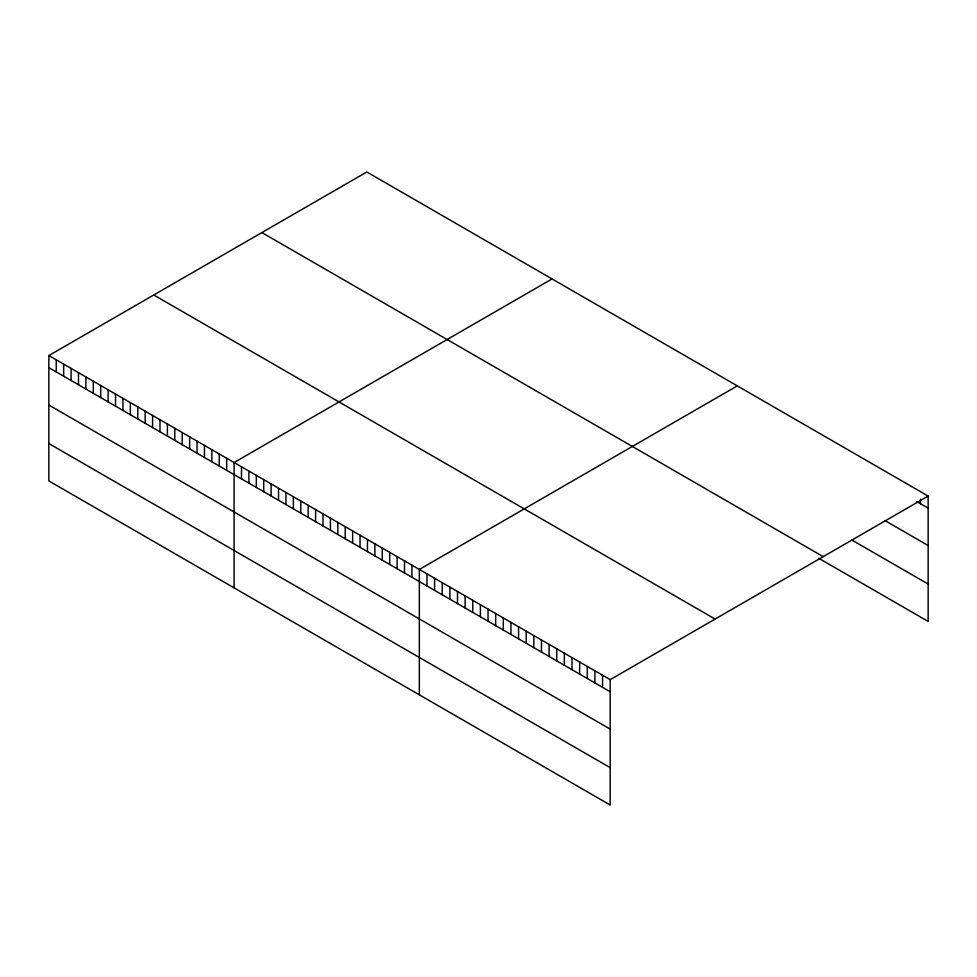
<?xml version="1.0" encoding="UTF-8"?>
<svg xmlns="http://www.w3.org/2000/svg" width="977" height="977" viewBox="0 0 977 977"><rect width="100%" height="100%" fill="white"/><g stroke="black" fill="none" stroke-linecap="round" stroke-linejoin="round"><path stroke-width="1.47" d="M48.85 355.567L610.173 679.65L610.173 805.011L48.85 480.928L48.85 355.567L366.827 171.989L928.15 496.072L928.15 621.433L818.726 558.258M552.066 278.933L234.089 462.524L234.089 587.873M737.293 385.878L419.328 569.469L419.328 694.818M610.173 679.65L928.15 496.072M916.695 501.543L928.15 508.15M884.893 520.558L928.15 545.532M851.81 539.976L928.15 584.051M261.897 232.575L823.22 556.658M153.78 294.993L715.103 619.076M48.85 367.657L610.173 691.728M48.85 405.028L610.173 729.111M48.85 443.546L610.173 767.629M920.517 499.21L920.517 503.741M602.54 675.241L602.54 687.319M594.908 670.833L594.908 682.911M587.275 666.424L587.275 678.514M579.642 662.027L579.642 674.106M572.009 657.619L572.009 669.697M564.376 653.21L564.376 665.288M556.743 648.801L556.743 660.879M549.098 644.393L549.098 656.471M541.466 639.984L541.466 652.062M533.833 635.575L533.833 647.653M526.2 631.166L526.2 643.245M518.567 626.758L518.567 638.836M510.934 622.349L510.934 634.439M503.302 617.952L503.302 630.031M495.669 613.544L495.669 625.622M488.036 609.135L488.036 621.213M480.403 604.726L480.403 616.805M472.758 600.318L472.758 612.396M465.125 595.909L465.125 607.987M457.492 591.5L457.492 603.578M449.86 587.092L449.86 599.17M442.227 582.683L442.227 594.761M434.594 578.274L434.594 590.364M426.961 573.878L426.961 585.956M411.915 565.182L411.915 577.26M404.502 560.908L404.502 572.986M397.102 556.634L397.102 568.712M389.689 552.359L389.689 564.437M382.276 548.073L382.276 560.151M374.863 543.798L374.863 555.876M367.462 539.524L367.462 551.602M360.049 535.237L360.049 547.328M352.636 530.963L352.636 543.041M345.235 526.688L345.235 538.767M337.822 522.414L337.822 534.492M330.409 518.128L330.409 530.206M322.996 513.853L322.996 525.931M315.595 509.579L315.595 521.657M308.182 505.292L308.182 517.383M300.769 501.018L300.769 513.096M293.369 496.743L293.369 508.822M285.956 492.469L285.956 504.547M278.543 488.182L278.543 500.261M271.13 483.908L271.13 495.986M263.729 479.634L263.729 491.712M256.316 475.347L256.316 487.438M248.903 471.073L248.903 483.151M241.502 466.798L241.502 478.877M226.676 458.237L226.676 470.316M219.263 453.963L219.263 466.041M211.862 449.689L211.862 461.767M204.449 445.402L204.449 457.492M197.036 441.128L197.036 453.206M189.636 436.853L189.636 448.932M182.223 432.579L182.223 444.657M174.81 428.292L174.81 440.371M167.397 424.018L167.397 436.096M159.996 419.744L159.996 431.822M152.583 415.457L152.583 427.547M145.17 411.183L145.17 423.261M137.769 406.908L137.769 418.986M130.356 402.634L130.356 414.712M122.943 398.347L122.943 410.425M115.53 394.073L115.53 406.151M108.129 389.799L108.129 401.877M100.716 385.512L100.716 397.602M93.303 381.238L93.303 393.316M85.903 376.963L85.903 389.041M78.49 372.689L78.49 384.767M71.077 368.402L71.077 380.48M63.664 364.128L63.664 376.206M56.263 359.854L56.263 371.932"/></g></svg>
